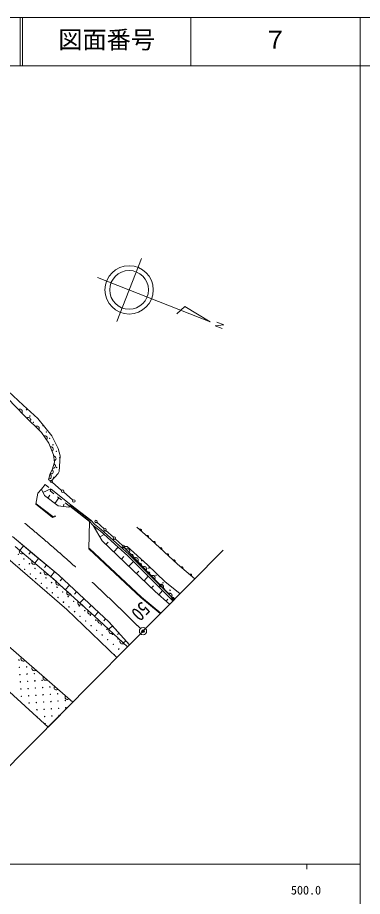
# Model space of a CAD drawing. Units: millimetres, scale not verified. Extents: x -64524 to 575476, y -400299 to -40299.
# Drawn here: x 403673 to 474976, y -221942 to -40299 of the extents above; entities that cross this region are included whole.
import ezdxf
from ezdxf.enums import TextEntityAlignment as Align

# ---------------------------------------------------------------- set-up
doc = ezdxf.new("R2010")
doc.units = ezdxf.units.MM
doc.header["$LTSCALE"] = 1000
doc.header["$PDMODE"] = 32
doc.header["$PDSIZE"] = 500
doc.linetypes.add('USER1', pattern=[18.5, 13.875, -4.625])
doc.linetypes.add('USER3', pattern=[2, 1, -1])
for name, color, linetype, lineweight in [('M-BGD', 7, 'Continuous', 13), ('M-BMK-LINE', 2, 'USER1', 13), ('M-BMK-SRVR', 3, 'Continuous', 13), ('M-TTL', 2, 'Continuous', 13), ('M-TTL-BAND', 7, 'Continuous', 13), ('M-TTL-LINE', 7, 'Continuous', 13), ('M-TTL-TXT', 7, 'Continuous', 13)]:
    doc.layers.add(name, color=color, linetype=linetype, lineweight=lineweight)
doc.layers.add('M-BMK-HTXT', color=7, linetype='Continuous')
doc.layers.add('M-OTRS', color=6, linetype='Continuous')
doc.styles.add('ＭＳ ゴシック', font='')
doc.styles.get('ＭＳ ゴシック').set_extended_font_data('MS Gothic')

# ---------------------------------------------------------------- blocks, each defined once
blk = doc.blocks.new('BUHIN1')
at = {"color": 3, "linetype": 'Continuous', "lineweight": 13}
for radius in [750, 22.5]:
    blk.add_circle((0, 0), radius, dxfattribs=at)
blk = doc.blocks.new('BUHIN14')
at = {"color": 6, "linetype": 'Continuous', "lineweight": 13}
for radius in [50, 1.5]:
    blk.add_circle((0, 0), radius, dxfattribs=at)
blk = doc.blocks.new('BUHIN5')
at = {"color": 7, "linetype": 'Continuous', "lineweight": 13}
blk.add_circle((0, 0), 250, dxfattribs=at)
blk = doc.blocks.new('BUHIN6')
at = {"color": 7, "linetype": 'Continuous', "lineweight": 13}
blk.add_lwpolyline([(0, 500), (115, 460), (212, 400), (322, 305), (382, 195), (418, 78), (418, -78), (382, -195), (322, -305), (212, -402), (115, -462), (0, -500)], dxfattribs=at)
blk = doc.blocks.new('BUHIN7')
at = {"color": 7, "linetype": 'Continuous', "lineweight": 13}
blk.add_lwpolyline([(0, 250), (58, 230), (106, 200), (161, 152), (191, 98), (209, 39), (209, -39), (191, -98), (161, -152), (106, -201), (58, -231), (0, -250)], dxfattribs=at)

msp = doc.modelspace()

# ---------------------------------------------------------------- linework, layer by layer
at = {"layer": 'M-BGD'}
for p, q in [((339867, -116336), (415074, -181791)), ((401758, -117521), (404806, -120400)), ((405060, -122517), (401673, -119045)), ((409984, -186928), (337073, -120654)), ((404806, -120400), (407854, -123194)), ((408616, -126073), (405060, -122517)), ((407854, -123194), (410733, -126750)), ((410140, -128274), (408616, -126073)), ((410140, -128274), (408616, -126073)), ((410733, -126750), (412087, -129375)), ((411071, -130645), (410140, -128274)), ((411071, -130645), (410140, -128274)), ((411325, -132169), (411071, -130645)), ((411325, -132169), (411071, -130645)), ((412087, -129375), (412511, -130899)), ((410817, -133777), (411325, -132169)), ((412511, -130899), (412257, -134116)), ((410394, -134539), (410817, -133777)), ((412257, -134116), (412087, -134539)), ((410055, -135809), (410394, -134539)), ((410648, -136148), (410055, -135809)), ((412087, -134539), (410648, -136148)), ((408616, -137757), (407854, -138603)), ((408616, -137757), (409378, -136825)), ((409209, -139111), (408616, -137757)), ((408912, -138434), (410525, -137728)), ((410642, -137782), (410394, -138095)), ((410642, -137782), (414706, -141000)), ((410836, -136313), (412788, -138016)), ((407854, -138603), (407431, -140889)), ((412087, -141228), (409209, -139111)), ((409928, -139641), (410373, -139036)), ((411367, -140699), (412219, -139541)), ((413165, -138345), (415117, -140048)), ((407523, -140771), (407431, -140889)), ((407431, -140889), (410902, -143599)), ((407431, -140889), (410902, -143599)), ((407523, -140771), (410934, -143434)), ((414289, -141482), (412087, -141228)), ((413188, -141355), (413243, -140875)), ((414289, -141482), (414458, -141313)), ((414706, -141000), (414458, -141313)), ((414458, -141313), (418522, -144445)), ((414909, -141156), (414661, -141470)), ((414702, -140997), (418819, -144178)), ((415113, -141313), (414864, -141627)), ((415316, -141470), (415068, -141783)), ((415519, -141626), (415271, -141940)), ((410902, -143599), (411495, -143429)), ((410934, -143434), (411454, -143285)), ((411454, -143285), (411495, -143429)), ((415722, -141783), (415474, -142096)), ((415925, -141939), (415677, -142253)), ((416129, -142096), (415880, -142410)), ((416332, -142253), (416084, -142566)), ((416535, -142409), (416287, -142723)), ((416738, -142566), (416490, -142879)), ((416941, -142722), (416693, -143036)), ((417145, -142879), (416896, -143193)), ((417348, -143036), (417099, -143349)), ((417551, -143192), (417303, -143506)), ((417754, -143349), (417506, -143662)), ((417957, -143505), (417709, -143819)), ((418161, -143662), (417912, -143976)), ((418364, -143819), (418115, -144132)), ((418567, -143975), (418319, -144289)), ((418522, -144445), (418437, -150118)), ((418819, -144178), (418522, -144445)), ((418522, -144445), (419284, -145292)), ((418522, -144445), (419284, -145292)), ((418819, -144178), (419556, -144997)), ((419284, -145292), (420723, -146393)), ((421147, -148425), (419284, -145292)), ((419284, -145292), (420723, -146393)), ((419556, -144997), (420978, -146085)), ((420062, -144614), (421583, -145999)), ((419750, -146076), (419907, -145982)), ((420681, -147642), (421544, -147129)), ((420723, -146393), (424468, -149752)), ((420978, -146085), (424735, -149455)), ((421952, -146335), (423473, -147720)), ((431222, -148171), (428343, -145631)), ((402605, -147578), (407177, -151388)), ((402605, -147578), (412172, -155537)), ((424364, -151473), (421147, -148425)), ((421951, -149187), (422385, -148730)), ((423843, -148057), (425364, -149442)), ((436725, -153251), (431222, -148171)), ((403197, -149610), (410902, -156129)), ((404891, -149483), (404113, -150417)), ((406415, -150753), (406023, -151224)), ((418539, -150009), (418437, -150118)), ((418437, -150118), (429190, -160193)), ((418437, -150118), (429190, -160193)), ((418539, -150009), (429289, -160081)), ((423560, -150711), (424468, -149752)), ((424468, -149752), (426481, -151557)), ((424735, -149455), (426756, -151267)), ((430799, -155113), (425549, -149610)), ((425549, -149610), (426311, -149610)), ((425721, -149791), (427126, -151264)), ((426311, -149610), (430545, -153420)), ((413865, -162649), (400149, -150795)), ((407177, -151388), (412172, -155537)), ((408009, -152080), (407219, -153031)), ((432153, -158923), (424364, -151473)), ((425143, -152218), (425622, -151717)), ((426481, -151557), (435799, -160876)), ((426756, -151267), (436082, -160594)), ((427471, -151626), (428876, -153098)), ((409674, -153463), (409275, -153944)), ((426701, -153708), (427645, -152721)), ((429221, -153460), (430626, -154932)), ((430545, -153420), (434185, -156891)), ((440348, -156286), (436725, -153251)), ((411339, -154846), (410532, -155818)), ((410902, -156129), (417675, -162310)), ((412172, -155537), (422586, -165273)), ((412172, -155537), (422586, -165273)), ((428258, -155198), (428714, -154722)), ((429816, -156688), (430694, -155771)), ((436045, -160628), (430799, -155113)), ((430971, -155294), (433124, -157557)), ((412916, -156233), (412478, -156701)), ((414403, -157624), (413545, -158542)), ((431374, -158178), (431796, -157737)), ((433469, -157919), (435622, -160182)), ((434185, -156891), (437233, -159347)), ((415891, -159014), (415470, -159465)), ((435117, -161548), (432153, -158923)), ((432894, -159580), (433649, -158727)), ((417379, -160405), (416554, -161288)), ((429190, -160193), (433169, -163495)), ((429190, -160193), (433169, -163495)), ((429289, -160081), (433265, -163380)), ((434376, -160892), (434714, -160511)), ((424209, -172572), (413865, -162649)), ((417675, -162310), (419588, -164007)), ((418867, -161796), (418465, -162226)), ((420354, -163187), (419588, -164007)), ((419588, -164007), (426408, -170353)), ((421842, -164578), (421477, -164968)), ((422586, -165273), (426735, -169845)), ((422586, -165273), (423433, -166205)), ((422586, -165273), (426819, -169938)), ((423277, -166035), (422584, -166665)), ((424660, -167559), (424368, -167824)), ((426043, -169083), (425553, -169528)), ((415074, -181791), (409984, -186928))]:
    msp.add_line(p, q, dxfattribs=at)
at = {"layer": 'M-BGD', "linetype": 'USER3'}
for p, q in [((409378, -136825), (410624, -137805)), ((410394, -138095), (414458, -141313)), ((417675, -162310), (410902, -156129))]:
    msp.add_line(p, q, dxfattribs=at)
at = {"layer": 'M-BGD'}
for centre in [(405531, -121310), (406223, -122641), (406915, -123972), (409630, -125942), (410321, -127273), (411013, -128604), (411705, -129934), (412397, -131265), (411758, -133288), (411119, -135311), (403838, -151248), (404982, -152218), (429360, -152518), (404012, -153362), (405156, -154332), (406126, -153188), (407270, -154158), (430824, -154053), (406300, -155302), (408414, -155128), (409558, -156098), (432288, -155588), (407444, -156272), (408588, -157242), (410702, -157068), (411846, -158038), (433752, -157123), (409732, -158212), (410876, -159182), (412990, -159009), (435217, -158658), (412020, -160153), (413164, -161123), (414134, -159979), (415278, -160949), (414308, -162093), (415452, -163063), (416422, -161919), (417566, -162889), (416596, -164033), (417740, -165003), (418710, -163859), (419854, -164829), (418884, -165973), (420028, -166943), (420998, -165799), (422143, -166770), (421172, -167914), (422316, -168884), (423287, -167740), (424431, -168710), (423461, -169854), (425575, -169680), (424605, -170824), (403947, -173101), (404050, -174597), (404154, -176094), (405547, -174493), (405650, -175990), (407147, -175886), (404258, -177590), (405754, -177486), (407251, -177383), (408747, -177279), (404362, -179086), (405858, -178983), (407354, -178879), (408851, -178775), (410347, -178671), (404465, -180583), (405962, -180479), (407458, -180375), (408955, -180272), (410451, -180168), (410555, -181664), (411947, -180064), (412051, -181560), (413547, -181457), (406065, -181975), (407562, -181872), (407666, -183368), (409058, -181768), (409162, -183264), (410658, -183161), (412155, -183057), (413651, -182953), (409266, -184761), (410762, -184657), (412259, -184553), (409370, -186257)]:
    msp.add_circle(centre, 50, dxfattribs=at)
for centre, start, end in [((408938, -124611), 50.74187, 27.24659), ((427895, -150983), 189.69914, 266.33541), ((423634, -171968), 266.09724, 186.28365), ((406169, -183472), 335.46288, 119.84593), ((407769, -184865), 275.94404, 179.36477)]:
    msp.add_arc(centre, 50, start, end, dxfattribs=at)
at = {"layer": 'M-BMK-LINE', "linetype": 'Continuous'}
msp.add_line((446208, -150372), (399332, -197677), dxfattribs=at)
at = {"layer": 'M-BMK-LINE'}
msp.add_arc((185318, -410117), 344560, 44.97221, 61.39491, dxfattribs=at)
at = {"layer": 'M-BMK-SRVR'}
for p, q in [((424171, -103087), (429308, -90063)), ((443484, -103179), (420227, -94007)), ((438269, -100048), (436605, -101541)), ((443484, -103179), (438269, -100048)), ((444854, -103251), (446290, -103817)), ((446290, -103817), (444556, -103994)), ((444556, -103994), (446001, -104555))]:
    msp.add_line(p, q, dxfattribs=at)
for radius in [5000, 4000]:
    msp.add_circle((426739, -96575), radius, dxfattribs=at)
at = {"layer": 'M-OTRS'}
msp.add_point((429607, -167124), dxfattribs=at)
at = {"layer": 'M-TTL'}
msp.add_line((575476, -40299), (-64524, -40299), dxfattribs=at)
at = {"layer": 'M-TTL-BAND'}
for p, q in [((474476, -400299), (474476, -50299)), ((-64524, -215299), (474476, -215299)), ((463476, -215299), (463476, -216299))]:
    msp.add_line(p, q, dxfattribs=at)
at = {"layer": 'M-TTL-LINE'}
for p, q in [((404222, -40299), (404222, -50299)), ((404722, -40299), (404722, -50299)), ((439472, -40299), (439472, -50299)), ((474476, -40299), (474476, -50299)), ((-64524, -50299), (575476, -50299))]:
    msp.add_line(p, q, dxfattribs=at)

# ---------------------------------------------------------------- block references
at = {"layer": 'M-BGD'}
for name, p, rotation in [('BUHIN6', (404213, -121649), 44.29012), ('BUHIN6', (405949, -123406), 45.00005), ('BUHIN6', (407727, -125184), 45.00005), ('BUHIN6', (409378, -127174), 34.69876), ('BUHIN6', (410605, -129460), 21.43812), ('BUHIN6', (411071, -132973), 342.46738), ('BUHIN6', (411198, -131407), 9.46247), ('BUHIN6', (410605, -134158), 330.96465), ('BUHIN6', (410224, -135174), 345.05395), ('BUHIN5', (410648, -136148), 228.88985), ('BUHIN5', (412976, -138180), 228.88985), ('BUHIN5', (415305, -140212), 228.88985), ('BUHIN5', (419877, -144445), 227.67845), ('BUHIN5', (421768, -146167), 227.67845), ('BUHIN7', (429063, -146266), 48.57915), ('BUHIN5', (423658, -147889), 227.67845), ('BUHIN7', (430502, -147536), 48.57915), ('BUHIN7', (431910, -148806), 47.28903), ('BUHIN6', (404481, -150697), 229.76641), ('BUHIN5', (425549, -149610), 225.66531), ('BUHIN6', (426424, -150528), 43.65218), ('BUHIN7', (433286, -150076), 47.28903), ('BUHIN6', (407049, -152870), 229.76641), ('BUHIN5', (427299, -151445), 223.65218), ('BUHIN6', (428174, -152362), 43.65218), ('BUHIN7', (434661, -151346), 47.28903), ('BUHIN7', (436037, -152616), 47.28903), ('BUHIN5', (429049, -153279), 223.65218), ('BUHIN6', (429924, -154196), 43.65218), ('BUHIN7', (437631, -154010), 50.0527), ('BUHIN6', (409618, -155043), 229.76641), ('BUHIN5', (430799, -155113), 223.61324), ('BUHIN6', (431673, -156032), 43.5743), ('BUHIN7', (439442, -155527), 50.0527), ('BUHIN6', (412031, -157160), 227.6166), ('BUHIN5', (433296, -157738), 223.5743), ('BUHIN6', (433422, -157871), 43.5743), ('BUHIN6', (414288, -159220), 227.6166), ('BUHIN6', (435171, -159709), 43.5743), ('BUHIN6', (416546, -161280), 227.6166), ('BUHIN5', (435794, -160363), 223.5743), ('BUHIN6', (418631, -163159), 228.42544), ('BUHIN6', (420724, -165065), 227.06424), ('BUHIN6', (422998, -167180), 227.06424), ('BUHIN6', (425272, -169295), 227.06424), ('BUHIN6', (404818, -172865), 228.9661), ('BUHIN6', (407097, -174849), 228.9661), ('BUHIN6', (409376, -176832), 228.9661), ('BUHIN6', (411655, -178816), 228.9661), ('BUHIN6', (413935, -180799), 228.9661)]:
    msp.add_blockref(name, p, dxfattribs=dict(at, rotation=rotation))
at = {"layer": 'M-BMK-SRVR'}
msp.add_blockref('BUHIN1', (429607, -167126), dxfattribs=at)
at = {"layer": 'M-OTRS'}
msp.add_blockref('BUHIN14', (429607, -167126), dxfattribs=at)

# ---------------------------------------------------------------- texts
at = {"layer": 'M-BMK-HTXT', "style": 'ＭＳ ゴシック', "width": 0.85}
msp.add_text('50', height=2933, rotation=225.5, dxfattribs=at).set_placement((428688, -160207), align=Align.BOTTOM_LEFT)
at = {"layer": 'M-TTL-BAND', "style": 'ＭＳ ゴシック'}
msp.add_text('500.0', height=1833, dxfattribs=at).set_placement((460195, -222104), align=Align.BOTTOM_LEFT)
at = {"layer": 'M-TTL-TXT', "style": 'ＭＳ ゴシック'}
for s, p in [('図面番号', (412097, -47799)), ('７', (454472, -47799))]:
    msp.add_text(s, height=3666, dxfattribs=at).set_placement(p, align=Align.BOTTOM_LEFT)

doc.saveas('drawing.dxf')
